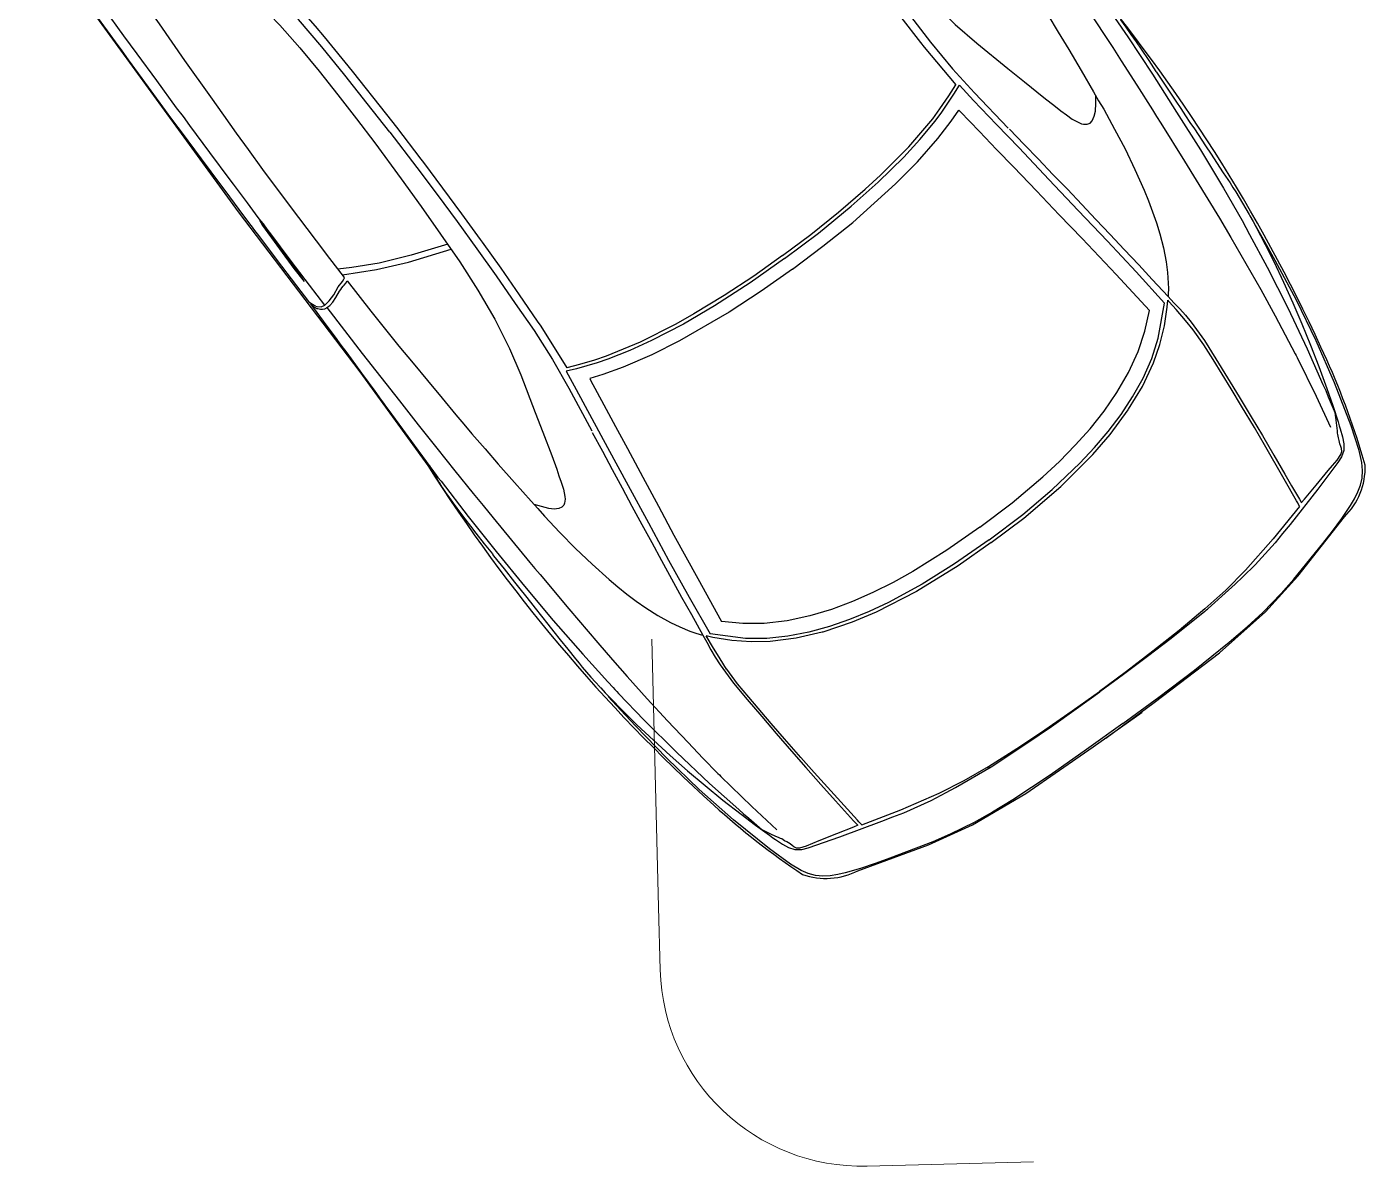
# Model space of a CAD drawing. Header units: inches. Extents: x 13 to 261, y -112 to -47.
# Drawn here: x 22.039 to 25.039, y -74.976 to -72.422 of the extents above; entities that cross this region are included whole.
import ezdxf

# ---------------------------------------------------------------- set-up
doc = ezdxf.new("R2010")
doc.units = ezdxf.units.IN
doc.header["$MEASUREMENT"] = 0
doc.layers.add('CONTORNO', color=7, linetype='Continuous')
doc.layers.add('SIMBOLOGIA', color=10, linetype='Continuous', lineweight=18)

msp = doc.modelspace()

# ---------------------------------------------------------------- linework, layer by layer
for p, q in [((22.8521, -72.6584), (22.9129, -72.7378)), ((22.8189, -72.6825), (22.8781, -72.7631)), ((22.6867, -73.0482), (22.6898, -73.0491)), ((24.6812, -73.7301), (24.6848, -73.7275)), ((24.1967, -74.0824), (24.1931, -74.0851))]:
    msp.add_line(p, q)
for points in [[(22.8521, -72.6584), (22.8017, -72.5943), (22.7513, -72.5308), (22.6997, -72.4675), (22.6475, -72.406), (22.5936, -72.3463), (22.5523, -72.3064), (22.5088, -72.2731), (22.4511, -72.2328), (22.3945, -72.1924), (22.3386, -72.1521), (22.2729, -72.1034), (22.2087, -72.0542), (22.1453, -72.0052), (22.0918, -71.9631), (22.0387, -71.9207)], [(23.726, -72.0229), (23.7769, -72.0972), (23.7825, -72.1049), (23.8237, -72.1633), (23.8653, -72.2214), (23.9074, -72.2792), (23.9118, -72.2853), (23.9546, -72.3433), (23.9981, -72.4006), (24.0418, -72.4573), (24.0504, -72.4683), (24.1209, -72.5524)], [(24.0877, -72.0239), (24.1357, -72.0959), (24.1905, -72.1797), (24.2175, -72.2219), (24.2445, -72.2641), (24.2723, -72.3075), (24.298, -72.3488), (24.3126, -72.3722), (24.3271, -72.3957), (24.3504, -72.4344), (24.374, -72.4729), (24.4019, -72.5206), (24.4298, -72.5683), (24.441, -72.588), (24.4526, -72.6073)], [(23.8325, -72.0691), (23.8776, -72.1303), (23.9231, -72.1912), (23.9691, -72.2511), (24.0172, -72.3095), (24.067, -72.3653), (24.1194, -72.4169), (24.1682, -72.4593), (24.2379, -72.5162), (24.2748, -72.5461)], [(23.7977, -72.0944), (23.8409, -72.1564), (23.8846, -72.2173), (23.9294, -72.2781), (23.9739, -72.3384), (24.0193, -72.3982), (24.0644, -72.4569), (24.1133, -72.5165), (24.1631, -72.5706), (24.2384, -72.6494)], [(22.162, -72.1627), (22.1656, -72.1684), (22.2212, -72.2517), (22.278, -72.334), (22.3352, -72.4161), (22.3924, -72.4981), (22.4504, -72.5796), (22.4794, -72.6203), (22.5084, -72.661), (22.5349, -72.6974), (22.5672, -72.7419), (22.6268, -72.8222)], [(22.6687, -73.0353), (22.6539, -73.0158), (22.6103, -72.9585), (22.5668, -72.9011), (22.5585, -72.8898), (22.5499, -72.8788), (22.5446, -72.8715), (22.539, -72.8638), (22.5144, -72.8316), (22.4831, -72.7895), (22.4761, -72.7798), (22.4303, -72.7185), (22.3857, -72.6581), (22.3706, -72.6382), (22.3559, -72.618), (22.3114, -72.5576), (22.267, -72.4966), (22.2523, -72.4763), (22.2376, -72.4561), (22.1935, -72.3955), (22.1494, -72.3348), (22.1347, -72.3146), (22.12, -72.2944), (22.1092, -72.2787)], [(22.5559, -72.2859), (22.6067, -72.3337), (22.6409, -72.3706), (22.6852, -72.4212), (22.705, -72.4451), (22.7677, -72.522), (22.8447, -72.6193), (22.8671, -72.6475)], [(22.707, -73.0464), (22.6895, -73.024), (22.6726, -73.0016), (22.629, -72.9443), (22.5859, -72.8866), (22.5773, -72.8756), (22.569, -72.8643), (22.5633, -72.8573), (22.5577, -72.8496), (22.5335, -72.8171), (22.5018, -72.7753), (22.4948, -72.7655), (22.449, -72.7043), (22.4045, -72.6439), (22.3898, -72.6237), (22.3746, -72.6038), (22.3305, -72.5431), (22.286, -72.4827), (22.2713, -72.4625), (22.2566, -72.4423), (22.2125, -72.3816)], [(22.5596, -72.371), (22.6061, -72.4188), (22.6504, -72.4694), (22.694, -72.5218), (22.7361, -72.5746), (22.7777, -72.6284), (22.8189, -72.6825)], [(24.4179, -72.3853), (24.4537, -72.4396), (24.4727, -72.4691), (24.4919, -72.499), (24.5266, -72.5535), (24.5616, -72.6084), (24.5711, -72.6232), (24.5802, -72.6382), (24.6333, -72.7232), (24.6857, -72.8088), (24.7118, -72.8516), (24.7376, -72.8947), (24.7713, -72.953), (24.8044, -73.0112), (24.8366, -73.07), (24.8596, -73.1126), (24.8819, -73.1551), (24.8837, -73.1594), (24.886, -73.1633), (24.9288, -73.2502), (24.9608, -73.3197)], [(24.4497, -72.3628), (24.5065, -72.4451), (24.5617, -72.5286), (24.6159, -72.6134), (24.6695, -72.6981), (24.721, -72.7843), (24.7626, -72.8567), (24.7708, -72.8724), (24.774, -72.8775), (24.7764, -72.8825), (24.7795, -72.8877), (24.8187, -72.9612), (24.8649, -73.0519), (24.9086, -73.1443), (24.944, -73.2244), (24.9501, -73.2378), (24.9558, -73.2516), (24.9714, -73.2883)], [(24.4904, -72.4068), (24.5021, -72.4229), (24.5135, -72.4394), (24.5252, -72.4563), (24.5365, -72.4728), (24.5533, -72.4976), (24.5695, -72.5223), (24.571, -72.5244), (24.5724, -72.5264), (24.5933, -72.5576), (24.6144, -72.5892), (24.6251, -72.6056), (24.636, -72.6223), (24.6459, -72.6368), (24.6558, -72.6512), (24.6806, -72.6888), (24.6931, -72.7076), (24.7055, -72.7264), (24.7204, -72.7495), (24.7358, -72.7723), (24.7421, -72.7826), (24.7484, -72.7922), (24.7564, -72.8049), (24.7637, -72.8175), (24.7714, -72.8306), (24.7787, -72.8432)], [(23.7326, -72.9349), (23.7962, -72.8881), (23.8581, -72.8381), (23.9182, -72.7864), (23.9526, -72.7546), (24.0155, -72.6915), (24.0692, -72.6284), (24.0855, -72.6066), (24.1055, -72.5772), (24.1209, -72.5524)], [(23.7373, -72.9414), (23.8136, -72.8847), (23.8867, -72.8247), (23.9471, -72.7709), (24.0044, -72.7144), (24.0407, -72.6751), (24.0744, -72.6339), (24.0894, -72.6137), (24.1165, -72.5736), (24.129, -72.5534)], [(24.129, -72.5534), (24.1608, -72.5877), (24.2121, -72.6413), (24.2628, -72.694), (24.3294, -72.7643), (24.3954, -72.8338), (24.4608, -72.9025), (24.5253, -72.9717), (24.5891, -73.0416)], [(24.2748, -72.5461), (24.3186, -72.5812), (24.3444, -72.6013), (24.3566, -72.6104), (24.369, -72.6199), (24.3822, -72.6295), (24.3971, -72.6372), (24.4024, -72.6395), (24.4069, -72.6406), (24.4115, -72.6409), (24.4158, -72.6409), (24.422, -72.6383), (24.4267, -72.633), (24.4312, -72.6229), (24.4338, -72.6112), (24.4346, -72.5945), (24.4349, -72.577)], [(23.7547, -72.9653), (23.8232, -72.9142), (23.89, -72.8607), (23.9856, -72.7745), (24.0349, -72.725), (24.0808, -72.6725), (24.1105, -72.6342), (24.1281, -72.609)], [(24.1281, -72.609), (24.1308, -72.612), (24.1742, -72.6571), (24.2126, -72.6972), (24.251, -72.7373), (24.302, -72.7904), (24.353, -72.8436), (24.404, -72.8967), (24.4801, -72.9775), (24.5554, -73.0581)], [(24.4526, -72.6073), (24.4768, -72.6516), (24.5005, -72.6962), (24.5222, -72.7422), (24.5431, -72.7888), (24.553, -72.8125), (24.562, -72.8369), (24.5707, -72.8615), (24.5785, -72.8867), (24.5862, -72.9176), (24.5926, -72.9494), (24.5953, -72.9728), (24.5973, -72.9967), (24.5975, -73.0089), (24.5973, -73.0214), (24.5973, -73.0239), (24.5971, -73.0271)], [(22.8671, -72.6475), (22.922, -72.7189), (22.9276, -72.7265), (22.9705, -72.7838), (23.0129, -72.8413), (23.055, -72.8991), (23.0594, -72.9052), (23.1013, -72.9637), (23.1424, -73.0228), (23.1829, -73.0818), (23.1907, -73.0935), (23.249, -73.1864)], [(24.2412, -72.6516), (24.2744, -72.6862), (24.3064, -72.7192), (24.3386, -72.7533), (24.371, -72.7866), (24.4032, -72.8207), (24.4351, -72.8544), (24.4667, -72.8877), (24.4986, -72.9213), (24.5311, -72.9558), (24.5613, -72.9889), (24.5971, -73.0271)], [(22.9129, -72.7378), (22.9585, -72.798), (23.0031, -72.8584), (23.0471, -72.9197), (23.0908, -72.9807), (23.1337, -73.0422), (23.1756, -73.1032), (23.2172, -73.1682), (23.2533, -73.2322), (23.3051, -73.3281)], [(22.8781, -72.7631), (22.9224, -72.8249), (22.9663, -72.8869), (23.0091, -72.9492), (23.0499, -73.0129), (23.0876, -73.0775), (23.1206, -73.1432), (23.1459, -73.2027), (23.1785, -73.2866), (23.1956, -73.3309)], [(22.6268, -72.8222), (22.6873, -72.9019), (22.7175, -72.9418), (22.7481, -72.9813), (22.7496, -72.9833), (22.7508, -72.985)], [(22.5606, -72.8561), (22.5671, -72.8675), (22.6374, -72.9642), (22.6606, -72.9936), (22.6598, -72.9917), (22.6596, -72.9913), (22.6557, -72.986), (22.6488, -72.9756), (22.6229, -72.9401), (22.5835, -72.8859), (22.5709, -72.8685), (22.5656, -72.8612), (22.5637, -72.8595), (22.5619, -72.8571), (22.5606, -72.8561)], [(24.4951, -73.9835), (24.576, -73.9247), (24.6557, -73.8643), (24.7339, -73.8018), (24.7741, -73.767), (24.8089, -73.7349), (24.8503, -73.6924), (24.8786, -73.6607), (24.9436, -73.5801), (24.9651, -73.5527), (24.986, -73.5245), (25.0054, -73.495), (25.0145, -73.4803), (25.0223, -73.4647), (25.0279, -73.4495), (25.0319, -73.4337), (25.0324, -73.4166), (25.0309, -73.3992), (25.0248, -73.3721), (25.007, -73.317), (24.97, -73.2202), (24.929, -73.1264), (24.8843, -73.0353), (24.8369, -72.9461), (24.8138, -72.9042), (24.793, -72.868)], [(24.7787, -72.8432), (24.7796, -72.8444), (24.78, -72.8459), (24.7873, -72.8585), (24.7945, -72.8718), (24.8143, -72.91), (24.8336, -72.9485), (24.8553, -72.9945), (24.8763, -73.0411), (24.8968, -73.088), (24.9161, -73.1358), (24.935, -73.1839), (24.9526, -73.2329), (24.966, -73.2708), (24.9777, -73.3074), (24.9806, -73.3164), (24.9827, -73.3235)], [(22.9821, -72.9095), (22.9001, -72.9345), (22.8283, -72.9521), (22.7673, -72.9618), (22.7357, -72.9653)], [(22.7462, -72.9786), (22.8224, -72.9662), (22.8941, -72.95), (22.9899, -72.9211)], [(23.7373, -72.9414), (23.6599, -72.9965), (23.5802, -73.0476), (23.5104, -73.0885), (23.4391, -73.1255), (23.3904, -73.1479), (23.3408, -73.1673), (23.317, -73.1753), (23.2705, -73.1887), (23.2474, -73.1944)], [(23.7326, -72.9349), (23.6684, -72.981), (23.6018, -73.0245), (23.534, -73.0657), (23.4932, -73.0886), (23.4138, -73.1291), (23.3372, -73.1606), (23.3115, -73.1694), (23.2773, -73.1794), (23.249, -73.1864)], [(22.6898, -73.0491), (22.6983, -73.0497), (22.707, -73.0464), (22.7168, -73.0369), (22.7272, -73.0231), (22.7369, -73.0049), (22.7466, -72.9929), (22.7495, -72.9883), (22.7508, -72.985)], [(23.7547, -72.9653), (23.6849, -73.0147), (23.6134, -73.0618), (23.502, -73.1262), (23.4397, -73.1578), (23.3756, -73.1853), (23.33, -73.2017), (23.3007, -73.2107)], [(22.7116, -73.0518), (22.7177, -73.0467), (22.7247, -73.0392), (22.7316, -73.0292), (22.7399, -73.0151), (22.7423, -73.0115), (22.745, -73.0077)], [(22.745, -73.0077), (22.7478, -73.0038), (22.7499, -73.0016), (22.7535, -72.9972), (22.7565, -72.9919)], [(22.7565, -72.9919), (22.8102, -73.0598), (22.873, -73.1378), (22.9048, -73.1764), (22.9367, -73.2151), (22.9694, -73.255), (23.0007, -73.2922), (23.0185, -73.3132), (23.0363, -73.3343), (23.066, -73.3683), (23.0953, -73.4027), (23.1321, -73.4439), (23.1689, -73.4852), (23.1842, -73.5019), (23.199, -73.5189)], [(22.6867, -73.0482), (22.6826, -73.0469), (22.6735, -73.0411), (22.6687, -73.0353)], [(22.6746, -73.0434), (22.7091, -73.09), (22.7301, -73.1181), (22.743, -73.1359), (22.7564, -73.1534), (22.7893, -73.1986), (22.8187, -73.2391), (22.8334, -73.2593), (22.8384, -73.2662), (22.8431, -73.2726), (22.8481, -73.2795), (22.8643, -73.3018), (22.8805, -73.324), (22.9069, -73.3604), (22.9341, -73.3969), (22.9507, -73.4189), (22.9551, -73.4249), (22.9604, -73.4322), (22.9673, -73.4408), (23.0281, -73.5202), (23.0905, -73.5984), (23.1545, -73.6762), (23.2186, -73.7532), (23.2847, -73.8288), (23.3408, -73.8907), (23.3531, -73.9033), (23.357, -73.9079), (23.361, -73.9118), (23.365, -73.9163), (23.4228, -73.9763), (23.4948, -74.0482), (23.5693, -74.1183), (23.6346, -74.1765), (23.6455, -74.1865), (23.6569, -74.1962), (23.6869, -74.2223)], [(22.6746, -73.0434), (22.6802, -73.0486), (22.6868, -73.0525), (22.6887, -73.0535), (22.6908, -73.0539), (22.6939, -73.0547), (22.6967, -73.0552)], [(24.196, -73.5723), (24.2713, -73.5151), (24.3373, -73.4596), (24.3993, -73.4003), (24.432, -73.3654), (24.4628, -73.3295), (24.4913, -73.2914), (24.5173, -73.2515), (24.5407, -73.2097), (24.5602, -73.1659), (24.5749, -73.1206), (24.5891, -73.0416)], [(24.2005, -73.5783), (24.2732, -73.5236), (24.3563, -73.4526), (24.4281, -73.3813), (24.4667, -73.3365), (24.5077, -73.2807), (24.5082, -73.2797), (24.5392, -73.2288), (24.564, -73.1754), (24.5783, -73.1347), (24.5886, -73.0927), (24.5949, -73.0504), (24.5962, -73.0352)], [(24.8915, -73.4974), (24.8874, -73.4892), (24.8849, -73.4849), (24.8571, -73.4365), (24.8128, -73.3593), (24.7902, -73.3207), (24.7616, -73.2729), (24.7381, -73.2337), (24.6977, -73.1679), (24.6768, -73.1349), (24.6533, -73.1019), (24.653, -73.1014), (24.636, -73.0805), (24.6148, -73.0557), (24.5993, -73.0385), (24.5962, -73.0352)], [(24.5971, -73.0271), (24.6096, -73.0409), (24.6228, -73.0548), (24.6356, -73.069), (24.6482, -73.0846), (24.6782, -73.1258), (24.704, -73.1664), (24.7302, -73.2092), (24.7563, -73.252), (24.783, -73.2963), (24.8082, -73.3386), (24.8338, -73.3823), (24.8586, -73.4249), (24.8738, -73.4509), (24.889, -73.477), (24.8916, -73.4813), (24.894, -73.4863), (24.8953, -73.4891)], [(22.6967, -73.0552), (22.7017, -73.0552), (22.7065, -73.0542), (22.7084, -73.0534), (22.7099, -73.053), (22.7108, -73.0524), (22.7116, -73.0518)], [(22.7116, -73.0518), (22.7507, -73.1031), (22.7906, -73.1545), (22.8323, -73.2076), (22.874, -73.2607), (22.916, -73.3142), (22.9581, -73.3671), (22.9985, -73.4175), (23.0392, -73.4683), (23.0614, -73.4954), (23.0839, -73.5229), (23.125, -73.5727), (23.1665, -73.623), (23.1776, -73.6365), (23.1891, -73.6498), (23.2536, -73.7266), (23.3188, -73.8027), (23.3515, -73.8408), (23.3845, -73.8786), (23.4296, -73.9287), (23.4748, -73.978), (23.5208, -74.0268), (23.5542, -74.0618), (23.5878, -74.0961), (23.5913, -74.0992), (23.5944, -74.1025), (23.6639, -74.1701), (23.7201, -74.2219)], [(24.1752, -73.5435), (24.2475, -73.4891), (24.3164, -73.4309), (24.3534, -73.3967), (24.3888, -73.3604), (24.4222, -73.3231), (24.4535, -73.2836), (24.4822, -73.2423), (24.5083, -73.1974), (24.5297, -73.1503), (24.5448, -73.1047), (24.5554, -73.0581)], [(23.2474, -73.1944), (23.2703, -73.2352), (23.3055, -73.3006), (23.34, -73.3651), (23.3864, -73.4501), (23.4321, -73.5343), (23.4773, -73.6176), (23.5233, -73.7004), (23.5701, -73.7826)], [(23.3007, -73.2107), (23.3026, -73.2142), (23.3322, -73.2694), (23.3585, -73.3183), (23.3848, -73.3672), (23.4196, -73.4321), (23.4545, -73.497), (23.4893, -73.5619), (23.5427, -73.6591), (23.5962, -73.7556)], [(24.8953, -73.4891), (24.9024, -73.4809), (24.9284, -73.4495), (24.9554, -73.4169), (24.9655, -73.4053), (24.9756, -73.3936), (24.9841, -73.3807), (24.9862, -73.3742), (24.9858, -73.3677), (24.984, -73.3628), (24.982, -73.3574), (24.98, -73.3496), (24.9788, -73.3437), (24.9771, -73.3363), (24.9769, -73.3334), (24.9762, -73.3282), (24.9761, -73.3221), (24.9745, -73.3097), (24.9731, -73.2984), (24.9712, -73.2869)], [(23.1956, -73.3309), (23.2154, -73.3834), (23.2267, -73.4141), (23.2316, -73.4285), (23.2367, -73.4433), (23.2418, -73.4588), (23.2446, -73.4753), (23.2451, -73.4811), (23.2447, -73.4857), (23.2437, -73.4902), (23.2423, -73.4943), (23.2379, -73.4993), (23.2314, -73.5022), (23.2205, -73.5033), (23.2085, -73.5022), (23.1923, -73.4978), (23.1756, -73.4927)], [(23.3063, -73.3315), (23.329, -73.3737), (23.3505, -73.4144), (23.373, -73.4555), (23.3948, -73.4965), (23.4173, -73.5377), (23.4395, -73.5784), (23.4614, -73.6187), (23.4836, -73.6594), (23.5064, -73.701), (23.5285, -73.7399), (23.5538, -73.7858)], [(24.9827, -73.3235), (24.9877, -73.3415), (24.9907, -73.3567), (24.9905, -73.3717), (24.9857, -73.3863), (24.9776, -73.399), (24.9327, -73.4588), (24.8701, -73.5377), (24.8533, -73.558), (24.8368, -73.5786), (24.7918, -73.6281), (24.7643, -73.6548), (24.7473, -73.6715), (24.6789, -73.733), (24.6039, -73.7931), (24.5506, -73.8337), (24.4966, -73.8742), (24.4436, -73.9127)], [(22.9413, -73.4059), (22.9606, -73.4401), (22.9617, -73.4417), (22.9629, -73.4433), (22.97, -73.4548), (22.9776, -73.4661), (22.9851, -73.4773), (22.9928, -73.4878), (22.9945, -73.4902), (22.9966, -73.493), (23.0083, -73.5092), (23.0205, -73.5251), (23.033, -73.5414), (23.0451, -73.5573), (23.0636, -73.5809), (23.0822, -73.6039), (23.0836, -73.6059), (23.0851, -73.608), (23.1084, -73.6374), (23.1319, -73.6673), (23.1442, -73.6824), (23.1568, -73.698), (23.1675, -73.7119), (23.1782, -73.7257), (23.2063, -73.761), (23.2203, -73.7786), (23.2343, -73.7962), (23.2517, -73.8175), (23.2687, -73.8392), (23.2766, -73.8483), (23.2837, -73.8573), (23.2934, -73.8689), (23.3031, -73.8797), (23.3131, -73.891), (23.3229, -73.9018)], [(24.8915, -73.4974), (24.8324, -73.57), (24.7705, -73.6404), (24.7262, -73.685), (24.6795, -73.727), (24.6218, -73.7752), (24.5629, -73.8217), (24.5034, -73.8674), (24.4431, -73.9119)], [(23.199, -73.5189), (23.2337, -73.5555), (23.2688, -73.5919), (23.3058, -73.6267), (23.3437, -73.661), (23.3633, -73.6777), (23.3837, -73.6938), (23.4044, -73.7096), (23.426, -73.7248), (23.4531, -73.7416), (23.4813, -73.7575), (23.5027, -73.7673), (23.5249, -73.7766), (23.5364, -73.7805), (23.5483, -73.7842), (23.5507, -73.7849), (23.5538, -73.7858)], [(24.1752, -73.5435), (24.1011, -73.5956), (24.0245, -73.6432), (23.9805, -73.6678), (23.9351, -73.6903), (23.8893, -73.7106), (23.8421, -73.7282), (23.794, -73.7428), (23.7432, -73.7538), (23.6918, -73.7596), (23.6438, -73.7599), (23.5962, -73.7556)], [(24.2005, -73.5783), (24.126, -73.6306), (24.0328, -73.6879), (23.9428, -73.7341), (23.8884, -73.757), (23.8227, -73.7789), (23.8216, -73.779), (23.7635, -73.7928), (23.7051, -73.8), (23.662, -73.8011), (23.6189, -73.7979), (23.5767, -73.7908), (23.5618, -73.7874)], [(24.196, -73.5723), (24.1184, -73.6262), (24.0454, -73.6719), (23.9698, -73.7126), (23.9265, -73.733), (23.8829, -73.7511), (23.8378, -73.7666), (23.7918, -73.779), (23.7449, -73.7884), (23.6972, -73.7934), (23.6496, -73.7934), (23.5701, -73.7826)], [(23.5538, -73.7858), (23.5631, -73.8019), (23.5722, -73.8188), (23.5818, -73.8353), (23.5927, -73.8521), (23.6227, -73.8933), (23.6534, -73.9304), (23.686, -73.9685), (23.7187, -74.0066), (23.7526, -74.0456), (23.7851, -74.0825), (23.8188, -74.1204), (23.8517, -74.1571), (23.8717, -74.1796), (23.8918, -74.2021), (23.8952, -74.2059), (23.8992, -74.2097), (23.9014, -74.2119)], [(23.9105, -74.2108), (23.904, -74.2044), (23.9006, -74.2007), (23.8631, -74.1593), (23.8034, -74.0933), (23.7736, -74.06), (23.7369, -74.018), (23.7069, -73.9836), (23.6568, -73.9248), (23.6318, -73.8948), (23.6076, -73.8623), (23.6073, -73.8619), (23.5926, -73.8392), (23.5755, -73.8114), (23.564, -73.7913), (23.5618, -73.7874)], [(23.3229, -73.9018), (23.3238, -73.903), (23.3251, -73.9039), (23.3348, -73.9148), (23.3452, -73.9257), (23.3755, -73.9563), (23.4061, -73.9865), (23.4432, -74.0214), (23.4811, -74.0557), (23.5194, -74.0896), (23.5589, -74.1227), (23.5989, -74.1555), (23.64, -74.1874), (23.6719, -74.2118), (23.7031, -74.2342), (23.7108, -74.2398), (23.717, -74.244)], [(23.717, -74.244), (23.7325, -74.2543), (23.746, -74.2618), (23.7604, -74.2662), (23.7758, -74.2661), (23.7903, -74.2623), (23.8611, -74.2381), (23.9554, -74.2029), (23.9799, -74.1931), (24.0046, -74.1838), (24.0655, -74.1562), (24.0995, -74.1383), (24.1205, -74.1273), (24.2001, -74.0812), (24.2804, -74.0283), (24.3355, -73.9902), (24.3907, -73.9513), (24.4436, -73.9127)], [(23.9105, -74.2108), (23.9978, -74.177), (24.0839, -74.1398), (24.1399, -74.1114), (24.1943, -74.0799), (24.2578, -74.0398), (24.3203, -73.9981), (24.3821, -73.9556), (24.4431, -73.9119)], [(24.4951, -73.9835), (24.4142, -74.0423), (24.3322, -74.0995), (24.2487, -74.1547), (24.2031, -74.1822), (24.1619, -74.2054), (24.1087, -74.2317), (24.0698, -74.2489), (23.9731, -74.2858), (23.9404, -74.2979), (23.9071, -74.3091), (23.8731, -74.3184), (23.8563, -74.3225), (23.8391, -74.3252), (23.8229, -74.3258), (23.8066, -74.3247), (23.7902, -74.3199), (23.7741, -74.3131), (23.7502, -74.2989), (23.7033, -74.2651), (23.6226, -74.2001), (23.546, -74.1321), (23.473, -74.0615), (23.4029, -73.9889), (23.3701, -73.954), (23.3421, -73.9231)], [(23.9014, -74.2119), (23.8914, -74.216), (23.8536, -74.2312), (23.8142, -74.2468), (23.8001, -74.2528), (23.7859, -74.2588), (23.7709, -74.2629), (23.7641, -74.2629), (23.758, -74.2605), (23.7539, -74.2573), (23.7494, -74.2537), (23.7426, -74.2494), (23.7373, -74.2465), (23.7308, -74.2426), (23.7281, -74.2414), (23.7234, -74.2392), (23.7177, -74.2373), (23.7064, -74.2319), (23.696, -74.227), (23.6857, -74.2217)]]:
    msp.add_lwpolyline(points)
at = {"layer": 'CONTORNO'}
for points in [[(22.1094, -72.2822), (22.5124, -72.8373), (22.7851, -73.1957), (22.9376, -73.4054, 0.067688), (23.5789, -74.1672, 0.036365), (23.7775, -74.3224, 0.205745), (23.9017, -74.3137), (24.0601, -74.2555), (24.1588, -74.2109), (24.2777, -74.1408), (24.4292, -74.0362), (24.5385, -73.9581)], [(24.4576, -74.0169), (24.5656, -73.937), (24.7117, -73.8252), (24.8151, -73.7337), (24.8879, -73.6535), (24.9921, -73.5208, 0.205745), (25.0387, -73.4052, 0.036365), (24.9523, -73.1686, 0.067688), (24.4252, -72.3237)]]:
    msp.add_lwpolyline(points, format="xyb", dxfattribs=at)
at = {"layer": 'SIMBOLOGIA'}
for p, q in [((23.4548, -74.3952), (23.4396, -73.7947)), ((23.4584, -74.536), (23.4548, -74.3952)), ((24.2948, -74.9665), (23.9221, -74.976))]:
    msp.add_line(p, q, dxfattribs=at)
msp.add_arc((23.9107, -74.5237), 0.4524, 181.5579, 271.4523, dxfattribs=at)

doc.saveas('drawing.dxf')
